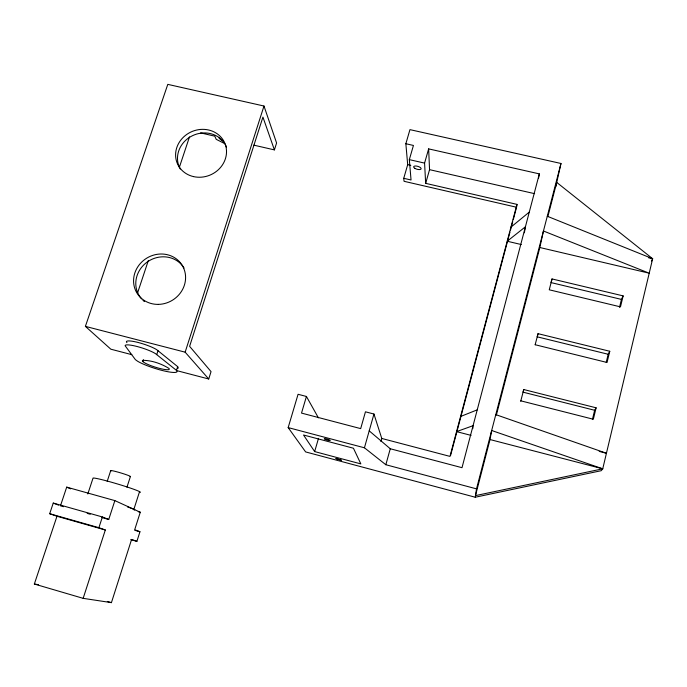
<?xml version="1.0" encoding="UTF-8"?>
<svg xmlns="http://www.w3.org/2000/svg" width="687" height="687" viewBox="0 0 687 687"><rect width="100%" height="100%" fill="white"/><g stroke="black" fill="none" stroke-linecap="round" stroke-linejoin="round"><path stroke-width="1.03" d="M472.776 428.679L472.965 426.687M538.565 178.105L539.338 173.888L428.645 148.881L424.575 163.102L425.657 183.352L516.993 204.382L516.564 207.251L404.05 181.299L403.75 178.311L407.692 164.665L405.854 143.729L409.95 129.637L560.978 163.48L555.723 186.907M318.399 417.825L306.428 396.459L298.072 394.286L288.171 427.597L305.629 451.917L475.224 497.225L476.52 488.861L560.978 163.48M524.37 232.79L525.418 226.796L507.195 241.231L521.27 244.538M475.224 497.225L601.194 470.698L602.739 468.817L475.473 495.619L490.011 439.551L491.669 430.5L602.739 468.817L652.65 258.724L556.728 182.407L547.84 216.68M539.836 247.518L543.451 230.995L649.215 273.203L539.836 247.518L496.392 414.982M592.409 419.551L594.65 410.276L596.11 407.803L523.76 389.538L523.039 392.165L594.65 410.276M606.235 362.35L608.184 354.269L609.764 351.263L538.041 333.667L537.182 336.819L608.184 354.269M619.528 307.321L621.443 299.403L623.135 295.882L552.03 278.939L551.043 282.597L621.443 299.403M596.11 407.803L593.345 419.25L520.866 400.847M609.764 351.263L607.05 362.478L535.207 344.745M623.135 295.882L620.481 306.866L549.257 289.802L552.03 278.939M520.694 401.337L523.76 389.538M535.139 344.805L538.041 333.667M539.338 173.888L462.007 467.692L390.268 448.757L369.211 430.852M516.993 204.382L449.968 456.391L381.766 438.452L373.951 414.029L365.45 411.814L360.684 428.619L301.516 413.093L306.428 396.459M450.526 455.636L507.212 242.442M507.762 240.373L509.96 232.094M510.518 230.025L512.717 221.738M513.266 219.668L516.289 208.29M476.52 488.861L385.836 464.73L390.268 448.757M380.924 441.492L381.766 438.452M385.836 464.73L364.436 447.787L373.951 414.029M425.657 183.352L429.555 169.663L428.645 148.881M403.75 178.311L411.041 179.985L409.332 159.633L413.437 145.446L405.854 143.729M314.655 451.582L303.517 435L353.444 448.233L360.847 463.905L314.655 451.582L318.502 438.358M176.834 370.654L208.728 378.984L211.046 371.615L189.612 346.342L262.923 117.082L274.405 149.895L253.847 145.155M274.405 149.895L276.586 142.99L263.988 106.03L167.791 84.364L85.394 326.377L110.83 349.194L131.81 354.664M130.736 539.596L136.902 541.347L139.95 531.755L134.704 529.694L140.277 512.236L114.858 500.608L66.699 487.135L60.791 504.842M83.153 598.343L105.326 529.995L56.978 516.263L34.35 584.019L83.153 598.343L111.423 602.636L131.595 539.441L136.902 541.347M176.465 370.379L155.485 353.65A17.046 2.877 17.8 0 0 137.014 346.488A17.046 2.877 17.8 0 0 125.128 345.767L135.408 359.662L137.555 361.207A22.267 3.607 17.6 0 0 161.23 370.224A22.267 3.607 17.6 0 0 177.057 371.53L176.465 370.379L177.667 366.635L156.765 349.726A17.038 2.937 17.9 0 0 138.319 342.53A17.038 2.937 17.9 0 0 126.425 341.86L126.923 342.624M133.879 509.307L139.555 491.617M208.728 378.984L185.147 352.173L263.988 106.03M126.949 487.22L130.41 476.512M156.73 354.604L158.01 350.688M101.556 517.431L108.744 519.466L114.858 500.608M107.189 481.389L110.693 470.672M49.687 513.713L98.894 527.685L102.389 516.959L53.251 503.082L49.687 513.713L56.978 516.263M142.853 361.585L142.364 360.812L142.793 360.323C151.896 360.392 161.205 363.612 168.908 368.395A14.126 2.284 17.6 0 1 159.281 368.326A14.126 2.284 17.6 0 1 142.853 361.585L143.463 359.722M87.816 493.962L92.985 478.272A24.758 1.434 16.6 0 1 119.057 484.447A24.758 1.434 16.6 0 1 139.684 492.424M137.529 293.023L148.323 260.571M179.367 167.293L189.492 136.876M651.465 261.043L652.65 258.724L547.281 216.25M510.939 227.131L529.291 212.094M460.582 416.485L477.233 409.856M473.068 425.691L456.554 431.616L471.059 435.386M34.35 584.019L38.455 584.714M409.332 159.633L424.575 163.102M407.692 164.665L410.809 165.378M429.555 169.663L534.615 193.665M200.613 132.892L214.765 136.155L216.207 139.324L224.451 143.463M648.494 257.762L652.65 258.724M599.21 451.402L606.432 453.257L495.791 414.622M85.394 326.377L185.147 352.173M490.011 439.551L602.739 468.817M288.171 427.597L364.436 447.787M138.242 511.66L140.277 512.236M60.456 505.83L63.539 506.697M87.172 513.369L90.255 514.245M134.824 530.312L139.95 531.755M107.309 601.434L111.423 602.636M98.894 527.685L105.326 529.995M53.251 503.082L58.661 505.143M102.389 516.959L108.744 519.466M66.699 487.135L70.632 488.843M177.667 366.635L178.251 367.803A22.25 3.675 17.6 0 1 177.409 368.524M222.545 140.887A11.602 4.139 19.8 0 1 219.033 138.035M144.39 301.541A26.346 24.492 -32.1 0 1 142.99 300.322M141.608 298.905A26.346 24.492 -32.1 0 1 146.984 262.185A26.346 24.492 -32.1 0 1 184.047 267.999M180.277 169.011A25.642 23.427 -23.9 0 1 192.592 135.64A25.642 23.427 -23.9 0 1 226.504 147.009M127.49 506.937A24.844 1.056 16.4 0 1 134.077 509.934M111.122 470.99A10.296 0.696 16.7 0 1 120.277 472.776A10.296 0.696 16.7 0 1 130.126 476.615M335.986 458.564L341.284 460.178L335.986 458.564M158.345 304.384A26.535 24.655 -32 0 0 182.699 266.187A26.535 24.655 -32 0 0 137.683 267.011A26.535 24.655 -32 0 0 158.345 304.384M193.519 176.602A25.823 23.573 -23.9 0 0 225.894 146.434A25.823 23.573 -23.9 0 0 183.764 136.85A25.823 23.573 -23.9 0 0 193.519 176.602M325.415 439.474A3.074 0.447 16.1 0 0 330.189 440.53A3.074 0.447 16.1 0 0 326.213 438.899A3.074 0.447 16.1 0 0 325.415 439.474M414.802 168.298A3.89 1.511 16 0 0 421.045 169.036A3.89 1.511 16 0 0 416.322 166.039A3.89 1.511 16 0 0 414.802 168.298"/></g></svg>
